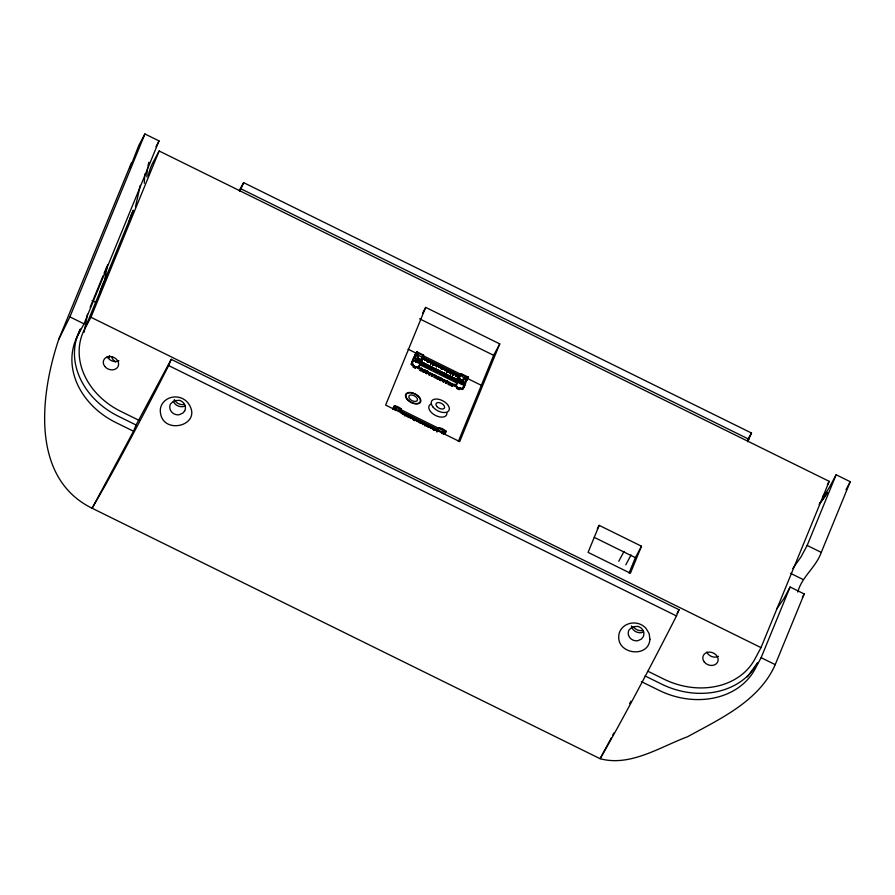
<?xml version="1.0" encoding="UTF-8"?>
<svg xmlns="http://www.w3.org/2000/svg" width="895" height="895" viewBox="0 0 895 895"><rect width="100%" height="100%" fill="white"/><g stroke="black" fill="none" stroke-linecap="round" stroke-linejoin="round"><path stroke-width="1.34" d="M442.119 432.766L441.761 431.837L438.024 429.992L438.785 428.414L444.211 431.088L443.361 433.169L441.951 433.482L442.555 431.983L444.211 431.088M458.251 379.055L460.187 375.945C462.961 374.848 464.46 380.688 464.729 377.947L466.373 377.052L423.234 355.718L423.57 355.091L417.014 351.858L414.956 354.923L414.53 357.463M461.272 389.236C464.841 389.84 465.042 381.964 466.91 380.028L464.203 379.267L461.596 381.885L458.374 380.297L458.799 376.526L422.887 358.817L417.965 367.89L415.739 367.084L417.562 366.693A1.264 1.029 22.3 0 1 416.958 366.536L416.701 367.163A1.264 1.029 22.3 0 0 417.316 367.319M416.074 361.949L418.032 357.452L415.985 354.923C420.214 344.575 409.261 364.5 412.036 364.97M457.692 382.31C458.296 383.552 453.698 387.322 455.555 386.304L459.638 388.329L459.068 389.594L456.953 388.553L457.222 387.043M432.744 364.444L433.068 363.706M452.501 374.188L453.698 374.781M426.467 371.47L425.74 373.17L426.803 373.685L427.195 372.734C425.192 372.779 426.859 369.691 427.922 371.47M135.447 206.935L140.28 185.343M421.142 360.763L421.366 359.275M409.328 417.417L408.187 416.902M428.66 362.016L427.396 361.636L428.526 362.184M439.948 367.588L438.595 367.364M445.587 370.362L445.262 370.899M84.119 332.258L87.464 314.179M103.898 284.028L107.523 264.898M456.663 382.21L459.079 377.153L456.998 381.796M412.036 361.949L412.483 363.885L412.483 362.99A1.264 1.029 22.3 0 1 412.036 361.949L414.072 357.362M421.299 361.3C422.328 360.349 418.715 364.433 416.891 360.595M412.125 361.692L411.655 363.392L415.425 354.644M129.988 168.059L138.814 145.393L144.923 133.97L159.03 140.929L84.007 323.845L77.899 335.267A74.788 61.419 22.3 0 0 115.891 422.552L133.523 431.245L92.118 508.248L600.131 758.714C630.315 766.97 660.253 746.855 687.517 736.753C720.352 718.719 759.273 700.998 775.227 664.638L804.213 593.967L790.106 587.008L783.998 598.431L776.636 609.025M452.199 386.204C454.38 383.754 451.55 382.489 451.136 385.689L452.434 385.756L451.382 385.23M463.174 379.715C462.928 385.767 454.089 380.017 458.934 376.616L422.887 358.817L420.158 364.209M416.488 352.865L414.9 355.863L414.922 355.281M411.353 363.985L411.778 362.531M466.138 381.057L466.418 380.129L465.613 381.773M460.668 383.284L457.983 381.606L456.83 382.982C456.808 385.689 452.769 388.061 454.973 384.134M459.068 389.594L459.672 388.161L461.014 387.927L459.638 388.329M131.397 162.89L58.734 339.384C40.42 393.744 30.05 477.863 92.118 508.248L105.14 485.549A315.409 15.058 -63.8 0 0 168.652 365.574L171.202 359.331L679.048 609.719L676.486 615.95A315.409 15.058 -63.8 0 1 600.131 758.714L611.263 737.905M457.983 379.379L457.2 381.751M454.19 386.081L454.559 385.398L419.285 368.013C417.227 370.094 418.972 365.373 420.012 364.824L420.247 363.001L457.837 381.773M403.913 414.62L408.198 416.578M426.143 360.405L424.722 359.756M428.962 361.804L427.541 361.144M409.563 417.394L410.973 418.099M431.782 363.191L430.361 362.531M412.382 418.793L436.939 430.998M434.601 364.578L433.18 363.929M437.42 365.977L436.01 365.317M440.25 367.364L438.83 366.704M443.07 368.751L441.649 368.102M445.889 370.15L444.468 369.49M448.708 371.537L447.287 370.877M451.527 372.924L450.118 372.275M454.358 374.323L452.937 373.662M457.177 375.71L455.756 375.05M456.953 388.553L457.367 387.501M413.468 366.536L415.336 368.035L413.221 366.995L413.792 365.719L411.353 364.511L413.199 360.249M404.842 415.996L405.267 414.967M424.599 425.729L425.013 424.711M449.581 373.081L450.006 372.051M452.4 374.468L452.825 373.45M58.734 339.384L69.899 316.886L144.923 133.97M90.149 307.265L103.059 275.783M104.088 273.266L106.673 266.978M139.385 420.527L120.825 411.376A70.862 58.186 22.3 0 1 84.835 328.689L133.422 210.213A70.862 58.186 22.3 0 0 128.925 222.34M84.835 328.689L90.943 317.266L159.142 150.987L829.206 481.342L761.007 647.622L754.899 659.044A70.862 58.186 22.3 0 1 663.933 679.148L647.846 671.216M109.403 355.886L108.396 358.336L109.682 355.93M133.523 431.245L136.085 425.002L171.202 359.331M239.804 191.329L243.664 182.658L751.509 433.035L747.649 441.705M425.696 307.388L385.633 405.077L459.694 441.593L499.757 343.904L425.696 307.388L422.641 313.093M393.576 409.418L393.822 408.97C392.032 403.488 399.371 406.923 401.407 409.138L400.602 411.678L437.7 429.969L439.076 427.709C441.929 427.911 449.189 431.67 444.188 433.795L441.951 433.482M414.486 358.459L415.985 354.923M395.489 410.357L394.829 409.25L395.691 407.169L401.117 409.843L400.356 411.42C399.438 408.702 394.024 410.917 396.004 409.037L395.691 407.169M418.032 357.452L415.683 361.065L414.888 360.361L415.739 358.28L414.251 357.553L414.732 358M417.652 356.322L417.003 355.203L417.853 353.122L423.279 355.796L421.299 359.667L417.562 357.821L418.636 355.494L422.518 357.385M395.389 410.536L396.004 409.037M417.562 356.49L417.853 353.122M416.925 358.436L416.589 359.253C427.172 362.643 416.857 362.43 416.499 358.515M416.656 360.025L415.795 361.625M415.336 368.035L415.94 366.704L413.703 365.865L413.009 364.198M420.258 360.126L420.516 359.499A1.264 1.029 22.3 0 1 420.102 359.421M419.99 362.128L419.565 363.84M420.292 361.524L421.959 361.188M423.57 355.091L421.344 359.656L421.858 359.443M457.826 379.894L421.31 361.882L419.956 363.84M413.3 360.394L411.308 364.321L413.468 360.506L420.023 363.739L422.339 359.287M419.699 367.006L418.894 368.718L418.211 368.192M421.165 370.91L421.892 369.21L421.165 370.91L420.102 370.385L420.583 369.221L421.053 368.315L422.104 368.829M420.102 370.385L420.739 368.975L421.836 369.389M424.834 363.616L423.357 363.068M425.103 370.071L423.984 372.298L422.921 371.772L423.794 369.792M423.984 372.298L425.002 370.027M428.101 362.408L428.492 361.446M427.653 365.003L426.177 364.455M430.473 366.391L428.996 365.842M430.741 372.857L429.622 375.083L428.571 374.558L429.365 372.779M429.622 375.083L430.215 373.674M433.739 365.182L434.131 364.231M433.303 367.789L431.815 367.241M431.39 375.945C433.415 372.756 430.887 374.345 432.833 375.52L432.442 376.471L431.39 375.945L432.442 376.471M414.396 420.616L414.788 419.665M436.122 369.176L434.646 368.628M436.38 375.643L435.272 377.858L434.209 377.343L435.015 375.553M434.209 377.343L434.847 375.922L435.943 376.347M435.272 377.858L435.865 376.448M438.942 370.564L437.465 370.015M439.042 377.175L438.091 379.256L437.028 378.73L438.002 376.437L437.621 377.321M437.028 378.73L437.666 377.321L438.763 377.735M438.091 379.256L438.964 377.265M442.6 368.404L442.197 369.355L441.19 368.818M441.761 371.962L440.284 371.414M441.716 378.865L440.911 380.643L439.848 380.118L440.72 378.137M440.911 380.643L441.638 378.954M444.58 373.349L443.103 372.801M444.681 379.961L443.73 382.031L442.667 381.516L443.405 379.816M443.73 382.031L444.602 380.051M447.847 372.141L448.238 371.19M447.41 374.736L445.923 374.188M447.567 381.147L446.549 383.429L445.497 382.903L446.225 381.214M446.549 383.429L447.276 381.729M450.23 376.135L448.742 375.587M448.317 384.291C450.599 380.699 447.735 382.512 449.76 383.865L449.368 384.816L448.317 384.291L449.368 384.816M453.485 374.927L453.877 373.965M453.049 377.522L451.572 376.974M451.136 385.689L452.154 383.407M434.142 430.361L434.534 429.399M455.868 378.909L454.392 378.361M454.559 385.398L454.962 384.402L454.582 385.074L431.479 373.685M466.91 380.028L467.962 377.019L461.238 373.662C456.595 377.175 462.446 383.586 464.281 378.328M456.651 386.853L456.17 386.472A1.264 1.029 22.3 0 0 456.651 386.853L456.909 386.237M461.641 383.765C462.681 384.906 463.263 381.773 462.558 381.203L461.182 383.776L462.044 382.176L457.703 379.995M464.729 377.947L462.771 381.908L458.15 379.279M462.234 384.011L463.409 384.279L464.259 382.199L465.657 383.105L464.841 383.284L466.351 379.748M464.203 379.267L465.523 379.122L466.373 377.052M462.614 389.09L463.99 386.293M463.073 388.542L463.375 387.792L462.267 388.296M458.329 441.448L493.648 355.326L499.757 343.904M599.169 525.354L588.082 552.372L630.404 573.236L641.491 546.218L599.169 525.354L597.334 528.777M629.051 573.08L635.383 557.641L641.491 546.218M641.368 681.621L659 690.313A74.788 61.419 22.3 0 0 755.022 669.102L761.119 657.68L790.106 587.008M792.813 568.504L801.047 556.858L807.156 545.435L836.143 474.764L850.25 481.723L821.263 552.394C816.005 567.408 801.808 576.615 797.792 592.043M426.803 373.685L427.609 371.906M432.688 376.012L433.247 374.692M449.614 384.358L450.487 382.59M463.151 380.442L463.923 377.791L462.413 380.666L463.084 380.979M413.221 366.995L413.826 365.563L413.042 364.422M418.312 355.505L417.372 357.743C420.202 354.006 416.634 357.116 418.178 354.991M76.321 338.702L80.46 329.024A74.788 61.419 22.3 0 0 118.453 416.309L136.085 425.002M427.195 372.734L427.53 371.996M432.833 375.52L433.314 374.479M449.76 383.865L450.386 382.545M463.241 380.845L462.771 381.908L461.596 381.885M456.114 382.176L457.144 379.905L458.374 380.297M421.198 360.64L422.675 357.105L460.332 375.665L458.296 378.932M423.727 369.993L423.313 370.821L424.375 371.347M443.472 379.726L443.07 380.554L444.121 381.08M452.926 384.514L452.59 385.253L451.527 384.727M423.313 363.493C421.4 365.943 426.367 364.768 423.313 363.493L422.496 365.026M426.132 364.88L425.315 366.413L426.132 364.88C428.794 364.836 424.868 368.908 427.262 365.44M428.425 367.342C429.421 364.701 430.115 368.505 429.51 367.8M443.495 375.15C444.983 373.674 442.712 372.555 442.365 374.591M447.008 375.173C446.236 378.193 444.144 373.528 447.008 375.173L446.191 376.705M449.827 376.571C448.831 380.621 450.028 373.662 448.082 377.254M421.03 360.204L417.271 358.414M420.695 368.975L420.974 368.393M434.802 375.934L435.082 375.352M460.187 375.945L461.238 373.662M441.985 433.169L442.555 431.983M462.301 381.785L457.792 379.458M458.799 376.526L457.658 378.82L458.934 376.616M393.006 408.87L394.505 405.86M424.868 359.902L425.304 359.04M425.707 360.316L426.154 359.466M427.687 361.289L428.123 360.439M428.504 361.737L428.973 360.853M402.705 413.937C402.895 412.606 404.54 413.412 403.544 414.351M430.484 362.71L430.954 361.826M431.681 362.464L430.719 364.276L431.681 362.464L430.842 362.05M405.524 415.336C405.603 414.128 407.404 414.698 406.364 415.75M434.299 364.802L433.18 364.243L433.773 363.213M434.153 364.522L434.612 363.639M408.344 416.723C408.534 415.381 410.19 416.197 409.194 417.137M436.122 365.496L436.592 364.612M436.357 367.051L437.442 365.026M411.286 417.887L412.45 417.674L411.163 418.11M438.942 366.883L439.411 365.999M413.982 419.509C414.072 418.301 415.862 418.871 414.832 419.923M439.792 367.297L440.262 366.413M441.794 368.248L442.231 367.386M442.645 368.662L443.081 367.811M416.779 420.93C417.003 419.554 418.67 420.381 417.629 421.344M444.614 369.635L445.061 368.785M445.464 370.049L445.9 369.199M419.632 422.283C419.71 421.086 421.511 421.657 420.471 422.697M447.768 370.396L446.795 372.197L447.768 370.396L448.719 370.586M422.451 423.682C422.529 422.474 424.331 423.044 423.301 424.096M450.252 372.421L450.7 371.559M451.438 372.197L450.465 374.009L451.438 372.197L450.588 371.783M425.27 425.069C425.349 423.861 427.15 424.443 426.121 425.483M453.407 373.17L452.434 374.983L453.407 373.17L454.369 373.372M428.09 426.456C428.291 425.125 429.936 425.93 428.94 426.87M455.902 375.195L456.338 374.345M456.752 375.62L456.103 376.795L457.188 374.759M430.887 427.877C431.088 426.535 432.755 427.284 431.759 428.269M433.706 429.276C433.93 427.899 435.596 428.727 434.556 429.689M432.475 369.098C433.538 367.632 431.177 367.386 431.088 369.031M438.125 371.872C439.188 370.418 436.816 370.161 436.726 371.805M439.814 372.712C440.888 370.138 442.119 375.027 439.624 373.081M466.418 380.129L465.814 380.822L467.302 377.88M445.632 430.942L444.144 433.885L445.799 431.054M448.619 370.81L448.261 371.47M454.257 373.595L453.922 374.222M434.064 370.127C434.455 368.225 436.447 369.78 435.037 370.978M453.821 379.86C454.212 377.958 456.204 379.514 454.783 380.711M432.844 364.78L433.18 364.209L432.688 365.25M450.901 373.685L451.237 373.103L449.972 372.756M452.59 374.513C452.848 372.902 455.555 375.755 452.792 374.155M414.844 355.55L416.824 351.802M393.173 408.657L394.661 405.849M393.263 408.914L394.852 405.905M422.563 358.973L421.623 360.763M155.976 146.635L159.03 140.929M159.142 150.987L153.034 162.398A70.862 58.186 22.3 0 0 148.346 175.409M411.577 363.157L413.199 360.126M417.417 358.951L415.548 362.128M392.793 408.959L394.415 405.938M419.52 363.392L420.538 363.169M423.615 365.585L424.443 364.052M401.407 409.138L401.072 409.765L438.74 428.336L439.076 427.709M422.921 371.772L424.23 371.839M425.505 366.614L425.852 365.999M425.74 373.17L427.049 373.237M429.264 368.36L430.081 366.827M428.571 374.558L429.868 374.625M442.242 374.759L443.059 373.226M439.848 380.118L441.157 380.185M443.372 375.318L444.188 373.786M442.667 381.516L443.976 381.583M445.251 376.347L445.598 375.732L446.314 376.37M447.88 377.545L448.697 376.012M445.497 382.903L446.795 382.97M448.921 378.149L449.268 377.545M450.901 379.133L451.237 378.518M454.559 380.934L454.906 380.319L454 379.995M461.272 384.044L461.775 384.481M436.894 432.095L438.17 429.712L400.501 411.141M466.989 379.301L468.063 377.276M444.278 434.355L445.9 431.323M618.758 561.299L624.005 551.488M625.818 564.779L631.053 554.967M677.09 613.366L679.048 609.719M612.572 735.455L613.88 733.016M629.588 703.649L630.897 701.199M827.372 484.766L829.206 481.342M836.143 474.764L830.034 486.186A74.788 61.419 22.3 0 1 823.076 496.143M845.976 489.71L850.25 481.723M802.379 597.39L804.213 593.967M458.139 378.999L459.012 377.366M457.916 379.178L459.101 376.952M465.635 380.89L467.257 377.891M464.684 385.51L462.089 389.538L459.571 388.408M462.413 389.347L464.438 385.6M416.757 359.432L420.941 361.871M461.954 384.156L462.849 382.512L464.259 382.199M436.905 366.525L435.999 365.641M447.053 371.537L448.406 371.761L447.153 371.369M424.89 425.584L426.244 425.796M456.651 376.269L455.678 375.419M466.966 379.144L468.063 377.153M444.256 434.176L445.889 431.2M420.381 363.549L421.276 361.871M465.814 380.822L467.962 377.019M464.594 385.588L462.86 388.631L463.375 387.792M423.872 365.026L422.809 364.992M419.341 422.63L420.605 423.022M415.828 366.905L418.189 368.382M414.653 355.673L414.956 354.923M439.96 372.946L440.743 373.461M434.646 430.014L433.583 429.421M458.822 378.529L462.413 380.666M747.336 676.844L757.573 662.859A74.788 61.419 22.3 0 1 661.55 684.082L645.094 675.96M465.255 382.892L462.872 387.434M819.126 504.377L827.472 492.418A74.788 61.419 22.3 0 1 819.596 503.393M420.314 363.034L415.828 361.244M463.017 381.449L462.357 381.561M421.176 361.054L420.449 361.144M421.209 361.155L416.622 358.984M455.465 386.416L457.379 387.244M179.727 397.503C173.898 395.903 167.186 397.637 163.293 402.381A15.819 14.387 13.1 0 0 160.283 410.044C160.227 437.073 205.548 425.561 187.57 402.358A15.562 14.488 19.3 0 0 179.727 397.514M423.559 370.362L424.666 370.787M426.378 371.749L427.486 372.175M430.305 373.562L429.041 373.394L430.014 374.121M432.028 374.535L433.124 374.96M440.485 378.708L441.593 379.133M443.305 380.095L444.412 380.52M446.135 381.494L447.231 381.908M448.954 382.881L450.051 383.306M416.231 359.007L421.232 361.423M241.113 188.89L748.947 439.266M419.587 318.81L493.648 355.326M807.156 545.435L821.263 552.394M408.053 349.195L416.801 353.514M466.832 378.182L481.846 385.577M422.764 357.631L459.862 375.922M415.515 354.476L417.003 355.203M465.523 379.122L467.011 379.86M425.192 359.264L426.042 359.678M428.023 360.651L428.862 361.077M433.661 363.437L434.511 363.851M436.48 364.824L437.331 365.25M439.3 366.223L440.15 366.637M442.13 367.61L442.969 368.024M444.949 368.997L445.788 369.422M456.226 374.569L457.076 374.983M424.991 359.667L425.83 360.081M427.81 361.054L428.66 361.479M430.629 362.453L431.479 362.867M433.448 363.84L434.299 364.254M436.268 365.227L437.118 365.652M439.098 366.626L439.937 367.039M441.917 368.013L442.768 368.427M444.737 369.4L445.587 369.825M447.556 370.798L448.406 371.212M450.375 372.186L451.225 372.6M453.206 373.573L454.045 373.998M456.025 374.971L456.864 375.385M441.638 368.416L442.768 368.975L441.503 368.583M433.046 364.41L434.164 364.97M435.865 365.809L436.995 366.357M455.611 375.542L456.741 376.101M427.105 361.669L428.302 362.262M441.213 368.617L442.41 369.21M446.851 371.403L448.059 371.996M446.84 371.604L447.892 372.119M457.144 379.905L421.567 362.05M414.888 360.361L463.409 384.279M422.966 364.69L423.816 365.115M425.796 366.089L426.635 366.502M431.435 368.863L432.285 369.288M434.254 370.261L435.104 370.675M437.073 371.649L437.923 372.063M451.181 378.607C454.839 378.82 448.865 376.817 452.031 379.2M425.517 366.122L426.635 366.681M431.155 368.908L432.285 369.456M433.974 370.295L435.104 370.854M453.72 380.028L454.85 380.588M439.736 373.338L440.575 373.752M445.374 376.113L446.225 376.538M453.843 380.286L454.682 380.711M457.613 382.165L464.248 385.544M422.686 365.216L423.525 365.63M420.012 364.824L456.83 382.982M421.075 368.091L422.283 368.684M446.471 380.61L447.668 381.203M426.691 371.089L427.754 371.615M435.16 375.262L436.212 375.788M441.861 378.574C440.787 377.041 439.378 379.76 441.302 379.693M447.5 381.348C446.426 379.827 445.028 382.534 446.941 382.467M422.966 369.478L429.041 372.477M451.774 384.268L452.836 384.794M454.246 385.969L455.029 386.349M420.493 369.434L421.556 369.948M434.601 376.381L435.664 376.907M437.42 377.779L438.483 378.294M420.348 369.926L421.4 370.452M434.455 376.884L435.507 377.41M437.275 378.272L438.337 378.798M457.2 388.094L459.314 389.146M790.52 573.315L802.949 579.445M393.353 408.512L394.829 409.25M403.03 413.311L403.88 413.725M405.849 414.698L406.699 415.112M408.679 416.085L409.518 416.511M411.499 417.484L412.338 417.898M414.318 418.871L415.168 419.285M417.137 420.258L417.987 420.684M419.956 421.657L420.807 422.071M422.787 423.044L423.626 423.458M425.606 424.431L426.445 424.856M428.425 425.83L429.276 426.244M431.245 427.217L432.095 427.631M434.064 428.604L434.914 429.029M443.361 433.169L444.837 433.896M402.828 413.714L403.667 414.128M404.529 414.709L406.956 415.906M408.467 416.488L409.317 416.913M414.105 419.274L414.956 419.688M416.925 420.661L417.775 421.086M419.117 421.903L421.545 423.1M422.574 423.447L423.413 423.861M425.393 424.834L426.244 425.259M428.213 426.233L429.063 426.647M431.032 427.62L431.882 428.034M433.862 429.007L434.701 429.432M401.105 413.143L436.76 430.663M413.837 419.677L414.956 420.236M427.933 426.635L429.063 427.195L427.81 426.803M408.053 417.07L409.183 417.618M413.703 419.844L414.821 420.404M433.448 429.589L434.578 430.137M413.4 419.878L414.609 420.471M433.158 429.622L434.355 430.215M594.302 537.392L635.383 557.641M92.084 300.575L95.72 302.376M90.943 317.266L761.007 647.622M69.899 316.886L84.007 323.845M168.652 365.574L676.486 615.95M761.119 657.68L775.227 664.638M415.739 358.28L416.298 359.566M416.79 359.096L417.081 359.935M628.558 635.237L628.29 633.94A8.066 7.373 20.9 0 1 629.028 629.968L632.373 626.824L637.676 626.355A7.753 7.037 20.3 0 1 642.297 629.308A7.876 7.171 20 0 1 643.74 632.407A8.1 7.395 18.7 0 1 643.125 636.916L641.413 639.064L637.777 640.742A7.876 7.216 20 0 1 628.469 635.17M642.767 630.516A7.876 6.466 22.3 0 1 633.772 627.227M718.461 656.348A7.876 6.466 22.3 0 1 706.737 652.052M184.303 404.473A7.876 6.466 22.3 0 1 174.324 399.562M118.934 360.763A7.876 6.466 22.3 0 1 107.199 356.467M99.938 293.012A70.862 58.186 22.3 0 1 104.446 280.885M144.352 183.24A74.788 61.419 22.3 0 1 145.135 173.753M643.662 631.959A7.876 6.466 22.3 0 1 631.445 625.941M185.198 405.927A7.876 6.466 22.3 0 1 173.473 401.642M239.122 190.635A315.387 15.058 -63.8 0 1 243.664 182.658M747.616 439.837A315.387 15.058 -63.8 0 1 751.509 433.035M146.903 176.997A74.788 61.419 22.3 0 1 147.697 167.51M147.944 166.201A74.788 61.419 22.3 0 1 148.894 162.286M446.885 412.897A9.845 5.594 28.1 0 1 435.015 415.202A9.845 5.594 28.1 0 1 430.942 404.137M115.589 361.983A7.876 4.475 28.1 0 1 111.808 356.59M649.927 639.243C648.718 658.418 617.237 654.402 618.747 636.076A15.819 14.398 13.5 0 1 621.756 628.413C625.65 623.681 632.362 621.935 638.191 623.535A15.562 14.488 19.3 0 1 646.033 628.402L649.11 633.526L649.927 639.243M184.661 410.883L182.949 413.031L179.313 414.709A7.876 7.216 20 0 1 175.398 414.43A7.719 7.071 20 0 1 170.117 409.25L169.815 407.907A8.066 7.373 20.9 0 1 170.565 403.936L173.91 400.781L179.213 400.311A7.753 7.037 20.3 0 1 183.833 403.276A7.876 7.171 20 0 1 185.276 406.375A8.1 7.395 18.7 0 1 184.661 410.883M704.298 661.998A7.876 6.466 22.3 0 0 717.521 662.266A7.876 6.466 22.3 0 0 709.59 652.108A7.876 6.466 22.3 0 0 704.298 661.998M104.771 366.413A7.876 6.466 22.3 0 0 117.995 366.681A7.876 6.466 22.3 0 0 110.063 356.523A7.876 6.466 22.3 0 0 104.771 366.413M433.079 407.102A9.845 5.594 28.1 0 0 448.652 410.906A9.845 5.594 28.1 0 0 439.109 399.383A9.845 5.594 28.1 0 0 433.079 407.102M436.648 406.207A4.721 2.685 28.1 0 0 444.177 408.388A4.721 2.685 28.1 0 0 440.004 402.795A4.721 2.685 28.1 0 0 436.648 406.207M407.314 399.148A7.876 4.475 28.1 0 0 419.8 402.336A7.876 4.475 28.1 0 0 412.338 393.095A7.876 4.475 28.1 0 0 407.314 399.148M409.518 398.599A4.721 2.685 28.1 0 0 417.048 400.781A4.721 2.685 28.1 0 0 412.875 395.198A4.721 2.685 28.1 0 0 409.518 398.599M406.554 398.7A8.379 4.766 28.1 0 0 419.934 402.918A8.379 4.766 28.1 0 0 412.964 392.961A8.379 4.766 28.1 0 0 406.554 398.7"/></g></svg>
